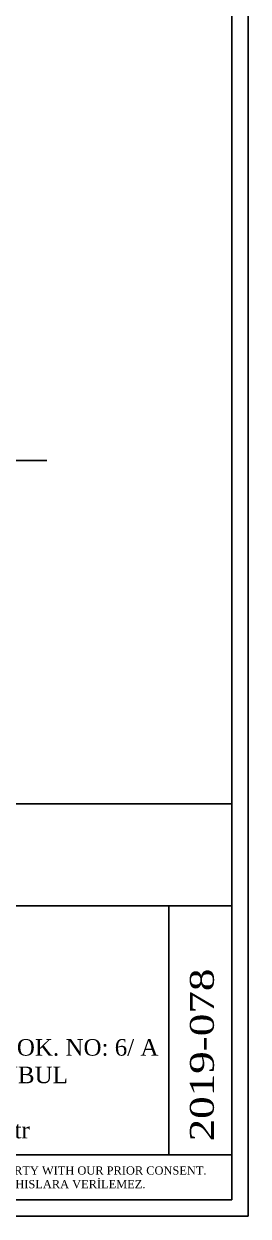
# Model space of a CAD drawing. Header units: millimetres. Extents: x 5908 to 16348, y 14979 to 16693.
# Drawn here: x 10137 to 10274, y 15109 to 15836 of the extents above; entities that cross this region are included whole.
import ezdxf

# ---------------------------------------------------------------- set-up
doc = ezdxf.new("R2010")
doc.units = ezdxf.units.MM
doc.layers.add('S2000-002 Çizgi', color=7, linetype='Continuous')
doc.layers.add('Sktürk ANTET', color=7, linetype='Continuous')
doc.styles.add('CGOMEGA', font='times.ttf', dxfattribs={"height": 15})

msp = doc.modelspace()

# ---------------------------------------------------------------- linework, layer by layer
msp.add_lwpolyline([(9465.62, 15360.42), (10264.17, 15360.42), (10264.17, 15118.74), (9465.62, 15118.74)], close=True)
at = {"layer": 'S2000-002 Çizgi'}
msp.add_line((9768.64, 15569.81), (10151.51, 15569.81), dxfattribs=at)
at = {"layer": 'Sktürk ANTET'}
for points in [[(8264.17, 15108.74), (10274.17, 15108.74), (10274.17, 16563.74), (8264.17, 16563.74)], [(8274.17, 15118.74), (10264.17, 15118.74), (10264.17, 16553.74), (8274.17, 16553.74)], [(9465.62, 15360.42), (10264.17, 15360.42), (10264.17, 15298.14), (9465.62, 15298.14)], [(9810.71, 15298.14), (10225.9, 15298.14), (10225.9, 15146.15), (9810.71, 15146.15)], [(10225.9, 15298.14), (10264.17, 15298.14), (10264.17, 15146.15), (10225.9, 15146.15)], [(9465.62, 15146.15), (10264.17, 15146.15), (10264.17, 15118.74), (9465.62, 15118.74)]]:
    msp.add_lwpolyline(points, close=True, dxfattribs=at)

# ---------------------------------------------------------------- texts
at = {"layer": 'Sktürk ANTET', "style": 'CGOMEGA', "width": 1.25}
msp.add_text('2019-078', height=14.569, rotation=90, dxfattribs=at).set_placement((10253.28, 15154.35))
at = {"layer": 'Sktürk ANTET', "attachment_point": 5, "style": 'CGOMEGA'}
for s, insert, char_height, width in [('MALTEPE MAH. DAVUTPAŞA CAD. YILDIZ SOK. NO: 6/ A\\PDAVUTPAŞA/ ZEYTİNBURNU/ İSTANBUL\\Pp: 0212 909 4312\\Pw: skturk.com.tr | e: info@skturk.com.tr', (10018.31, 15184.83), 10.0863, 474.4046), ("THIS DRAWING REMAINS THE PROPERTY OF {\\fTimes New Roman|b0|i0|c162|p18;SKTÜRK ENDÜSTRİYEL MUTFAK SAN. VE TİC. LTD. ŞTİ. }AND MAY ONLY BE COPIED COMPLETELY OR PARTY OR ISSUED TO THIRD PARTY WITH OUR PRIOR CONSENT.\\PBU RESİM {\\fTimes New Roman|b0|i0|c162|p18;SKTÜRK ENDÜSTRİYEL MUTFAK SAN. VE TİC. LTD. ŞTİ.'NİN }MALI OLUP YAZILI İZİN OLMADIKÇA KISMEN VEYA TAMAMEN KOPYA EDİLEMEZ VE ÜÇÜNCÜ ŞAHISLARA VERİLEMEZ.", (9869.61, 15131.63), 5, 796.0812)]:
    msp.add_mtext(s, dxfattribs=dict(at, insert=insert, char_height=char_height, width=width))

doc.saveas('drawing.dxf')
